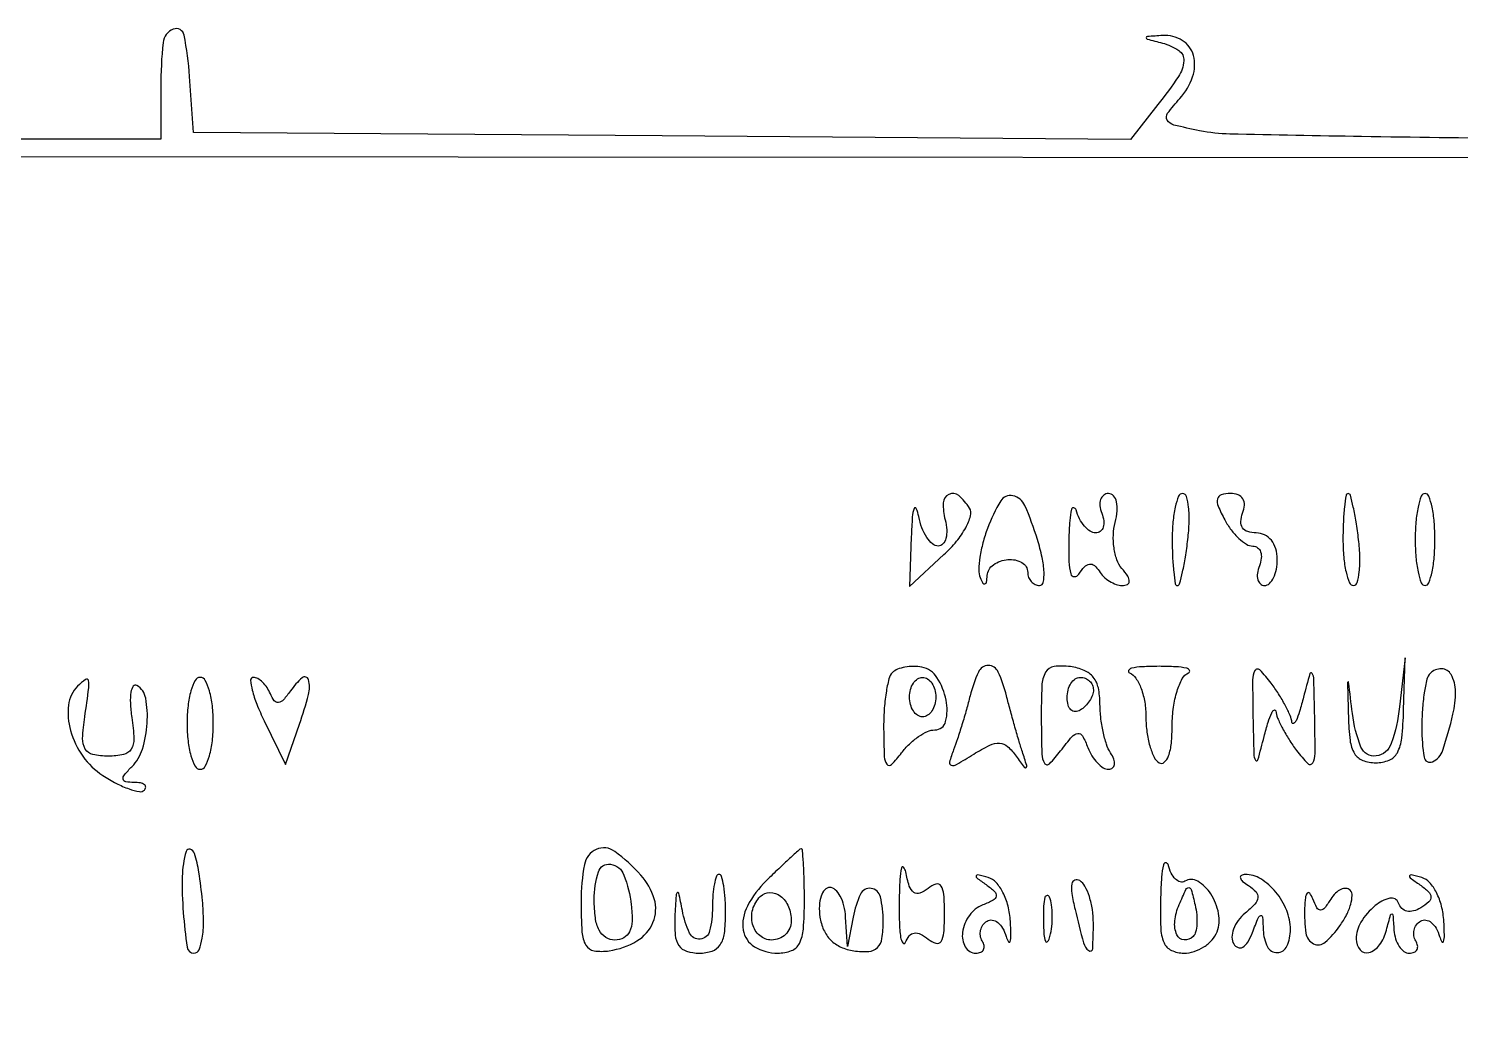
# Model space of a CAD drawing. Extents: x 0 to 905, y 0 to 640.
# Drawn here: x 591.9 to 700.9, y 552.6 to 627.4 of the extents above; entities that cross this region are included whole.
import ezdxf

# ---------------------------------------------------------------- set-up
doc = ezdxf.new("R2010")
doc.units = 0

msp = doc.modelspace()

# ---------------------------------------------------------------- linework, layer by layer
msp.add_lwpolyline([(705.22442, 619.045871, -0.002498), (693.419275, 619.185676, -0.00122), (683.389985, 619.379048, -0.043948), (681.089552, 619.63209, -0.010915), (679.1342, 620.067752, -0.19792), (678.62819, 620.438121, -0.306249), (678.65228, 620.959245, -0.023757), (679.585833, 622.094844, 0.10003), (680.556249, 623.727904, 0.151825), (680.614299, 625.365972, 0.188885), (679.762926, 626.511137, 0.157062), (678.281385, 626.883999, 0.002269), (677.107901, 626.802233, 0.376975), (677.024595, 626.717293, 0.354061), (677.096789, 626.617417, 0.00218), (678.25, 626.310674, -0.084358), (679.499494, 625.746786, -0.268523), (679.886039, 624.954441, -0.131307), (679.473407, 623.757226, -0.018374), (677.917554, 621.622317), (675.835108, 618.974916), (640.167554, 619.237458), (604.5, 619.5), (604.191388, 623.772793, 0.029451), (603.778567, 626.906385, 0.465814), (602.952824, 627.367266, 0.284395), (602.169849, 626.345513, 0.024929), (602, 622.940983), (602, 619), (566, 619)], format="xyb")
for points in [[(882.5, 352.5), (882.5, 87.5), (699.76385, 87.24732), (517.027699, 86.99464), (516.76385, 54.74732), (516.5, 22.5), (269.5, 22.5), (22.5, 22.5), (22.243959, 319, -0.00015), (22.179942, 432.778506, -0.000249), (22.20269, 528.770651, -0.000007), (22.267864, 615.689779, -0.090785), (22.463017, 616.751154, -0.310816), (23.53922, 617.495646, -0.00004), (108.995441, 617.701159, -0.000616), (229.087382, 617.832255, -0.000111), (452.719058, 617.751154), (882.5, 617.5)], [(659.136182, 588.709531), (659, 584.919062), (661.62487, 587.352979, 0.033615), (662.579819, 588.365951, 0.046843), (663.277792, 589.396982, 0.056155), (663.64837, 590.300335, 0.210706), (663.565853, 590.893448, 0.079075), (662.74648, 591.844043, 0.295776), (662.000708, 591.938834, 0.277026), (661.571643, 591.286181, 0.074349), (661.710251, 590, -0.047766), (661.834114, 589.234026, -0.080456), (661.772048, 588.5875, -0.118582), (661.542559, 588.159661, -0.21377), (661.186182, 588, -0.181781), (660.753533, 588.16267, -0.067493), (660.31938, 588.660938, -0.055581), (659.948756, 589.388911, -0.042423), (659.705733, 590.25, 0.050998), (659.519684, 590.868524, 0.681703), (659.352796, 590.86519, 0.071717), (659.214521, 590.219453, 0.007962)], [(671.131314, 588.5, 0.013024), (671.132792, 586.819709, 0.063259), (671.277997, 585.879785, 0.332486), (671.551715, 585.672051, 0.25887), (671.890313, 585.856763, -0.045108), (672.321264, 586.417879, -0.167837), (672.708088, 586.625764, -0.218762), (673.0737, 586.524505, -0.079241), (673.434017, 586.106763, 0.061981), (673.774536, 585.683406, 0.051302), (674.229486, 585.325112, 0.053311), (674.724149, 585.081221, 0.088113), (675.181462, 585, 0.101914), (675.587163, 585.083561, 0.303246), (675.734209, 585.31013, 0.144329), (675.614714, 585.696612, 0.026552), (675.164296, 586.302036, -0.089257), (674.79196, 586.960429, -0.048316), (674.569968, 587.867251, -0.046057), (674.518576, 588.864767, -0.053853), (674.658482, 589.802036, 0.041376), (674.810621, 590.672282, 0.079811), (674.762043, 591.37608, 0.124863), (674.528229, 591.828902, 0.214637), (674.148016, 592, 0.161827), (673.7825, 591.878518, 0.151525), (673.550644, 591.559375, 0.110447), (673.498251, 591.073976, 0.063568), (673.638374, 590.5, -0.06016), (673.782677, 589.925846, -0.106004), (673.741255, 589.440625, -0.15007), (673.525913, 589.121976, -0.171292), (673.180313, 589, -0.147005), (672.751018, 589.129005, -0.070443), (672.315949, 589.514063, -0.060582), (671.94098, 590.080641, -0.052049), (671.689326, 590.75, 0.284653), (671.510548, 590.920107, 0.403363), (671.336764, 590.810938, 0.043497), (671.199188, 589.937124, 0.011014)], [(679, 588.5, 0.010473), (679.028111, 587.158078, 0.017314), (679.114737, 586.028125, 0.011422), (679.235453, 585.132537, 0.368991), (679.390594, 585, 0.337893), (679.561027, 585.130021, 0.010728), (679.786479, 586.028125, 0.016747), (680.004996, 587.158232, 0.010324), (680.189793, 588.5, 0.021273), (680.288833, 589.841769, 0.035585), (680.243606, 590.971875, 0.041434), (680.083903, 591.784908, 0.335283), (679.799199, 592, 0.307262), (679.488963, 591.789476, 0.038489), (679.234765, 590.971875, 0.034612), (679.057786, 589.841446, 0.021529)], [(683, 590, 0.038478), (683.488716, 589.234698, 0.043647), (684.07079, 588.5875, 0.048566), (684.655751, 588.139077, 0.140151), (685.142173, 588, -0.164211), (685.502494, 587.878383, -0.15121), (685.730051, 587.559375, -0.109309), (685.77959, 587.074023, -0.062675), (685.638374, 586.5, 0.055937), (685.488865, 585.925634, 0.100118), (685.516384, 585.440625, 0.147206), (685.710807, 585.122486, 0.184534), (686.031385, 585, 0.196096), (686.401391, 585.150917, 0.086521), (686.715469, 585.5875, 0.06642), (686.92871, 586.234506, 0.046464), (687, 587, 0.071853), (686.884887, 587.796893, 0.097797), (686.549126, 588.438859, 0.110377), (686.031382, 588.852481, 0.114041), (685.393011, 589, -0.077669), (684.754575, 589.099775, -0.166102), (684.359038, 589.393809, -0.166138), (684.226134, 589.868337, -0.07771), (684.361626, 590.5, 0.075823), (684.496947, 591.119521, 0.155695), (684.377626, 591.596323, 0.166453), (684.012745, 591.895508, 0.089464), (683.433431, 592, 0.070579), (682.735648, 591.901009, 0.275556), (682.450319, 591.595453, 0.154916), (682.502772, 591.038926, 0.022512)], [(692, 588.5, 0.021529), (692.057786, 587.158554, 0.034612), (692.234765, 586.028125, 0.038489), (692.488963, 585.210524, 0.307262), (692.799199, 585, 0.335283), (693.083903, 585.215092, 0.041434), (693.243606, 586.028125, 0.035585), (693.288833, 587.158231, 0.021273), (693.189793, 588.5, 0.010324), (693.004996, 589.841768, 0.016747), (692.786479, 590.971875, 0.010728), (692.561027, 591.869979, 0.337893), (692.390594, 592, 0.368991), (692.235453, 591.867463, 0.011422), (692.114737, 590.971875, 0.017314), (692.028111, 589.841922, 0.010473)], [(697.5, 588.5, 0.020189), (697.554191, 587.158482, 0.032598), (697.720312, 586.028125, 0.034996), (697.958283, 585.203838, 0.314762), (698.25, 585, 0.314762), (698.541717, 585.203838, 0.034996), (698.779688, 586.028125, 0.032598), (698.945809, 587.158482, 0.020189), (699, 588.5, 0.020189), (698.945809, 589.841518, 0.032598), (698.779688, 590.971875, 0.034996), (698.541717, 591.796162, 0.314762), (698.25, 592, 0.314762), (697.958283, 591.796162, 0.034996), (697.720312, 590.971875, 0.032598), (697.554191, 589.841518, 0.020189)], [(664.942408, 589.348522, 0.026071), (664.589988, 588.252826, 0.028091), (664.363776, 587.153225, 0.029168), (664.278939, 586.19608, 0.10587), (664.388212, 585.598522, 0.028357), (664.590511, 585.178143, 0.348837), (664.744037, 585.114262, 0.29176), (664.865616, 585.251199, 0.023811), (664.921053, 585.75, -0.22917), (665.390155, 586.581535, -0.132157), (666.495424, 586.977254, -0.148798), (667.563162, 586.744746, -0.271639), (668, 586, 0.089445), (668.06885, 585.618207, 0.095163), (668.266255, 585.29375, 0.099841), (668.560605, 585.076675, 0.109538), (668.906399, 585, 0.362156), (669.188613, 585.235268, 0.057274), (669.240335, 586.011635, 0.04093), (669.093651, 587.136105, 0.021567), (668.738618, 588.5, 0.027732), (667.786924, 591.081248, 0.240008), (666.871051, 591.838707, 0.326056), (665.941192, 591.434042, 0.041682)], [(657.701236, 578.367903, 0.136629), (657.430219, 577.887706, 0.021818), (657.21533, 576.820051, 0.022769), (657.070995, 575.506711, 0.018203), (657.031803, 574.083333, 0.006648), (657.07902, 571.953903, 0.151868), (657.278567, 571.384176, 0.463298), (657.630443, 571.36136, 0.029641), (658.392046, 572.25, -0.039719), (658.989711, 572.919593, -0.03977), (659.685491, 573.485937, -0.042784), (660.372158, 573.877446, -0.108591), (660.929794, 574, 0.341909), (661.750818, 574.635752, 0.114284), (661.792013, 576.255999, 0.090234), (661.092631, 577.996195, 0.208074), (659.951236, 578.774354, 0.047003), (659.306808, 578.835207, 0.044763), (658.651434, 578.776558, 0.048077), (658.081088, 578.61576, 0.104003)], [(663.612673, 576.592901, -0.007336), (663.333953, 575.547598, -0.005375), (662.995279, 574.395886, -0.005432), (662.65093, 573.312004, -0.011982), (662.359279, 572.493882, 0.021485), (662.040985, 571.544361, 0.431744), (662.180619, 571.308569, 0.188739), (662.58356, 571.370329, 0.007472), (663.885527, 572.150981, -0.024434), (665.109665, 572.82963, -0.126651), (665.86048, 572.986043, -0.172905), (666.467597, 572.737195, -0.05568), (667.124845, 572, 0.004565), (667.734763, 571.156436, 0.414222), (667.872597, 571.135571, 0.318723), (667.923285, 571.289282, 0.003878), (667.590068, 572.342901, -0.006465), (667.317706, 573.219853, -0.003104), (666.989841, 574.351535, -0.003077), (666.662289, 575.536763, -0.004394), (666.387327, 576.592901, 0.043515), (665.759053, 578.410058, 0.295948), (665, 578.902466, 0.295948), (664.240947, 578.410058, 0.043515)], [(669.031803, 574.819551, 0.005058), (669.078472, 572.149707, 0.130674), (669.281573, 571.462762, 0.490166), (669.659888, 571.420231, 0.030853), (670.504286, 572.403497, -0.013551), (671.379007, 573.496371, -0.189425), (671.814426, 573.731033, -0.308065), (672.168412, 573.547739, -0.032242), (672.579471, 572.653497, 0.04674), (672.892727, 572.020944, 0.052925), (673.30725, 571.485715, 0.06031), (673.755291, 571.119241, 0.142226), (674.166006, 571, 0.172692), (674.459879, 571.104619, 0.195656), (674.60268, 571.365801, 0.119589), (674.552389, 571.768862, 0.053108), (674.309017, 572.25, -0.065002), (673.997848, 572.903162, -0.025578), (673.737649, 573.867188, -0.024795), (673.559492, 574.951148, -0.028338), (673.5, 576, 0.05157), (673.376554, 577.193689, 0.11739), (672.993045, 578.008716, 0.125837), (672.303999, 578.529188, 0.063957), (671.25, 578.819551, 0.066785), (670.004793, 578.829148, 0.239107), (669.365356, 578.396302, 0.116804), (669.074848, 577.361832, 0.012147)], [(675.75, 578.337719, -0.153872), (676.229982, 577.942478, -0.055208), (676.632812, 577.142062, -0.048301), (676.907694, 576.106403, -0.04075), (677, 574.975684, 0.03229), (677.073648, 573.836466, 0.037776), (677.29375, 572.775921, 0.041175), (677.614605, 571.929792, 0.144102), (678, 571.5, 0.330344), (678.396618, 571.533611, 0.128581), (678.722526, 572.017867, 0.060523), (678.934988, 572.987437, 0.02371), (679, 574.35765, -0.033564), (679.0919, 575.725151, -0.042552), (679.367188, 576.960515, -0.04823), (679.768595, 577.908095, -0.17428), (680.25, 578.337719, 0.435319), (680.321093, 578.523149, 0.22762), (680.104687, 578.693942, 0.042045), (679.268033, 578.808847, 0.013112), (678, 578.842105, 0.013112), (676.731967, 578.808847, 0.042045), (675.895313, 578.693942, 0.22762), (675.678907, 578.523149, 0.435319)], [(692.410575, 575, 0.023425), (692.541433, 573.195382, 0.105127), (692.881393, 572.198678, 0.170123), (693.501624, 571.680932, 0.089881), (694.5, 571.5, 0.097567), (695.517599, 571.700476, 0.175404), (696.140348, 572.264904, 0.096384), (696.478176, 573.376528, 0.018267), (696.619233, 575.5), (696.738466, 579.5), (696.308868, 575.75, -0.054051), (695.68114, 572.969768, -0.282763), (694.522786, 572.01451, -0.346556), (693.371604, 572.687065, -0.063196), (692.720941, 575.25, 0.00018), (692.42742, 577.629042, 0.587855), (692.38297, 577.647044, 0.233528), (692.345751, 577.566714, 0.000147)], [(595.666667, 577.333333, 0.169945), (594.974194, 575.895122, 0.097134), (595.133104, 573.952273, 0.085832), (596.069698, 571.996001, 0.09352), (597.586764, 570.535107, 0.024399), (598.619899, 569.928037, 0.035993), (599.584012, 569.508421, 0.039568), (600.368892, 569.300083, 0.246243), (600.753431, 569.420097, 0.184164), (600.851316, 569.638615, 0.253352), (600.761529, 569.829654, 0.118388), (600.45253, 569.960114, 0.040978), (599.966667, 570, -0.040623), (599.327973, 570.051977, -0.328725), (599.134722, 570.25, -0.212831), (599.230007, 570.579626, -0.021152), (599.8, 571.2, 0.122558), (600.604991, 572.538378, 0.059098), (600.964617, 574.519847, 0.06067), (600.851896, 576.405463, 0.212182), (600.180944, 577.38817, 0.401493), (599.907784, 577.329945, 0.110488), (599.729549, 576.879941, 0.052318), (599.685627, 576.044003, 0.023425), (599.794443, 574.947187, -0.024501), (599.950994, 573.333918, -0.149769), (599.746659, 572.532289, -0.206482), (599.169046, 572.122848, -0.052398), (598, 572, -0.052743), (596.826927, 572.124089, -0.208669), (596.250758, 572.537348, -0.148284), (596.049799, 573.348938, -0.023513), (596.213308, 575, 0.003148), (596.521007, 577.192486, 0.091065), (596.493594, 577.757305, 0.534562), (596.266179, 577.842605, 0.040626)], [(604, 574.5, 0.027026), (604.072542, 573.158889, 0.042582), (604.29375, 572.028125, 0.052312), (604.614308, 571.232098, 0.277684), (605, 571, 0.277684), (605.385692, 571.232098, 0.052312), (605.70625, 572.028125, 0.042582), (605.927458, 573.158889, 0.027026), (606, 574.5, 0.027026), (605.927458, 575.841111, 0.042582), (605.70625, 576.971875, 0.052312), (605.385692, 577.767902, 0.277684), (605, 578, 0.277684), (604.614308, 577.767902, 0.052312), (604.29375, 576.971875, 0.042582), (604.072542, 575.841111, 0.027026)], [(609.876468, 574.685567), (611.5, 571.371134), (612.558605, 574.435567, 0.018909), (613.242287, 576.687117, 0.131339), (613.237499, 577.828718, 0.551748), (612.770819, 577.971573, 0.063184), (611.869496, 576.97104, -0.02864), (611.339789, 576.294609, -0.178256), (610.959, 576.088369, -0.274949), (610.638592, 576.221224, -0.063995), (610.340536, 576.75, 0.05037), (610.087889, 577.228124, 0.054361), (609.750203, 577.632812, 0.061078), (609.382738, 577.909152, 0.131446), (609.043134, 578, 0.433476), (608.842646, 577.785969, 0.045282), (608.961969, 577.026385, 0.034142), (609.309829, 575.957301, 0.018165)], [(661, 576.5, -0.064853), (660.925306, 575.926543, -0.082425), (660.70625, 575.440625, -0.098894), (660.381354, 575.115568, -0.148195), (660, 575, -0.148195), (659.618646, 575.115568, -0.098894), (659.29375, 575.440625, -0.082425), (659.074694, 575.926543, -0.064853), (659, 576.5, -0.064853), (659.074694, 577.073457, -0.082425), (659.29375, 577.559375, -0.098894), (659.618646, 577.884432, -0.148195), (660, 578, -0.148195), (660.381354, 577.884432, -0.098894), (660.70625, 577.559375, -0.082425), (660.925306, 577.073457, -0.064853)], [(673, 577.059017, -0.089642), (672.926698, 576.653442, -0.053229), (672.70625, 576.2129, -0.051032), (672.382515, 575.806203, -0.06081), (672, 575.5, -0.139169), (671.620352, 575.392057, -0.191142), (671.29375, 575.521475, -0.138808), (671.073267, 575.889346, -0.066118), (671, 576.440983, -0.062283), (671.074545, 577.037096, -0.080552), (671.29375, 577.542039, -0.097988), (671.618621, 577.879982, -0.153634), (672, 578, -0.092995), (672.381732, 577.928382, -0.096318), (672.70625, 577.723586, -0.099231), (672.923444, 577.418051, -0.105429)], [(685.150118, 575, 0.001832), (685.215196, 572.156997, 0.122847), (685.344253, 571.692526, 0.667215), (685.52332, 571.714383, 0.005852), (686, 573.5, -0.011125), (686.302193, 574.585912, -0.033184), (686.573885, 575.307707, -0.15878), (686.755203, 575.505772, -0.537926), (686.881685, 575.44113, 0.073392), (687.022767, 574.906045, 0.020536), (687.396528, 574.123096, 0.020248), (687.89752, 573.262012, 0.020035), (688.468197, 572.44113, 0.029989), (689.328828, 571.434809, 0.507655), (689.698528, 571.485472, 0.124641), (689.87809, 572.197304, 0.004579), (689.849882, 575, 0.001832), (689.784804, 577.843003, 0.122847), (689.655747, 578.307474, 0.667215), (689.47668, 578.285617, 0.005852), (689, 576.5, -0.011125), (688.697807, 575.414088, -0.033184), (688.426115, 574.692293, -0.15878), (688.244797, 574.494228, -0.537926), (688.118315, 574.55887, 0.073392), (687.977233, 575.093955, 0.020536), (687.603472, 575.876904, 0.020248), (687.10248, 576.737988, 0.020035), (686.531803, 577.55887, 0.029989), (685.671172, 578.565191, 0.507655), (685.301472, 578.514528, 0.124641), (685.12191, 577.802696, 0.004579)], [(698.63948, 578.306147, 0.13938), (698.390184, 577.85881, 0.019848), (698.187847, 576.816597, 0.021309), (698.046799, 575.5331, 0.016712), (698, 574.133333, 0.038821), (698.172246, 571.918202, 0.493527), (698.803994, 571.574158, 0.211201), (699.601248, 572.453847, 0.022217), (700.374562, 575.188715, 0.059331), (700.570304, 576.919474, 0.126156), (700.230266, 578.213894, 0.264744), (699.508178, 578.65196, 0.20612)], [(603.927666, 564.75, 0.065381), (603.634838, 562.826379, 0.024403), (603.712317, 560.089773, 0.015984), (604.000776, 557.455427, 0.373651), (604.526426, 556.999402, 0.30565), (604.911704, 557.259519, 0.05602), (605.154621, 558.131258, 0.041717), (605.252566, 559.40983, 0.02204), (605.17139, 561, 0.013534), (604.906329, 563.159249, 0.042784), (604.567671, 564.575423, 0.234377), (604.235877, 564.910358, 0.42835)], [(634, 560.930449, 0.013985), (634.065069, 558.604533, 0.116578), (634.362317, 557.60128, 0.231075), (634.986756, 557.177311, 0.072622), (636.147872, 557.180449, 0.09744), (638.249085, 557.92836, 0.161146), (639.472015, 559.336767, 0.171922), (639.570405, 561.12491, 0.112981), (638.552974, 562.941464, 0.049907), (636.556418, 564.748094, 0.269154), (635.157755, 564.902461, 0.2492), (634.251579, 563.750216, 0.044521)], [(648.11072, 562.523708, 0.075353), (646.655601, 560.577935, 0.162861), (646.345286, 558.757134, 0.222708), (647.197838, 557.490257, 0.135874), (648.968615, 557, 0.091489), (650.012416, 557.192604, 0.186093), (650.623038, 557.742275, 0.10054), (650.925224, 558.836287, 0.017274), (651, 561, 0.005863), (650.982062, 562.52964, 0.009981), (650.926563, 563.807245, 0.004072), (650.850667, 564.866628, 0.46115), (650.75, 564.939558, 0.124285), (650.587261, 564.853897, 0.002352), (649.871586, 564.20497, 0.005574), (649.044465, 563.430748, 0.003684)], [(637.816422, 560.672881, -0.033762), (637.878808, 559.434551, -0.105459), (637.691812, 558.626089, -0.164572), (637.253717, 558.168525, -0.120811), (636.566422, 558, -0.14124), (635.871527, 558.20029, -0.135698), (635.377007, 558.742098, -0.086351), (635.087919, 559.68406, -0.031385), (635, 561.083333, -0.073569), (635.310953, 563.185227, -0.371207), (636.235382, 563.772769, -0.27278), (637.261294, 562.947692, -0.060835)], [(658.215129, 561, 0.010292), (658.228076, 559.353787, 0.02858), (658.326958, 558.201323, 0.110577), (658.489695, 557.772868, 0.605141), (658.676193, 557.791738, -0.075238), (658.984626, 558.316021, -0.186734), (659.364822, 558.533514, -0.159955), (659.836304, 558.454124, -0.052218), (660.430579, 558.057614, 0.103875), (661.012816, 557.750252, 0.332157), (661.39896, 557.896779, 0.124835), (661.61612, 558.555712, 0.017494), (661.666667, 560, 0.017072), (661.616757, 561.461307, 0.128118), (661.398673, 562.112563, 0.336484), (661.008999, 562.252009, 0.097106), (660.410534, 561.92575, -0.080146), (659.791129, 561.560517, -0.25899), (659.334137, 561.622132, -0.157195), (658.986416, 562.111163, -0.029379), (658.713383, 563.191626, 0.131635), (658.544918, 563.539893, 0.615082), (658.385101, 563.50004, 0.044019), (658.263682, 562.609876, 0.008716)], [(678.116001, 561.25, 0.01517), (678.122995, 558.957326, 0.090909), (678.376255, 557.795955, 0.186544), (678.936268, 557.212475, 0.109704), (679.893011, 557, 0.078452), (680.663336, 557.121616, 0.065232), (681.413321, 557.477857, 0.066706), (682.030226, 558.004832, 0.091311), (682.410264, 558.626748, 0.14106), (682.53055, 560.019761, 0.09332), (681.930644, 561.520696, 0.116485), (680.943147, 562.483105, 0.280579), (679.962375, 562.476747, -0.210419), (679.617196, 562.42853, -0.127071), (679.254567, 562.64041, -0.084794), (678.9269, 563.099349, -0.048962), (678.691683, 563.737757, 0.344137), (678.510343, 563.876401, 0.346232), (678.332958, 563.733904, 0.039449), (678.190268, 562.780405, 0.010601)], [(644, 560.5, -0.059658), (643.783104, 558.688631, -0.315898), (643.073, 558.065201, -0.322348), (642.260407, 558.525214, -0.060507), (641.705733, 560.25, 0.00362), (641.441828, 561.568679, 0.574721), (641.325405, 561.607621, 0.200802), (641.224735, 561.401331, 0.002047), (641.136182, 559.75, 0.034212), (641.162079, 558.381227, 0.127769), (641.447998, 557.576727, 0.17108), (642.032455, 557.144944, 0.074487), (643, 557, 0.081208), (643.975317, 557.159458, 0.166173), (644.583333, 557.625, 0.116834), (644.907747, 558.499083, 0.030703), (645, 560, 0.01567), (644.963949, 561.150058, 0.025624), (644.853125, 562.11875, 0.023342), (644.696078, 562.849029, 0.340374), (644.5, 563, 0.322437), (644.305091, 562.859725, 0.031449), (644.146875, 562.265625, 0.03053), (644.036102, 561.458277, 0.01883)], [(664.833846, 562.215294, -0.033349), (665.474484, 561.698245, -0.25149), (665.597189, 561.342694, -0.235491), (665.370699, 561.027446, -0.029717), (664.583846, 560.670548, 0.146872), (663.555895, 559.875932, 0.120339), (663.036687, 558.581819, 0.166817), (663.24883, 557.470163, 0.26914), (664.059017, 557, 0.098926), (664.418448, 557.071817, 0.176081), (664.637945, 557.273452, 0.169366), (664.681645, 557.57557, 0.090666), (664.542705, 557.930902, -0.100106), (664.394992, 558.330558, -0.098189), (664.412689, 558.75912, -0.09769), (664.592911, 559.150242, -0.097981), (664.908006, 559.443145, -0.180337), (665.30604, 559.522478, -0.131968), (665.720676, 559.336058, -0.094544), (666.091096, 558.893887, -0.057488), (666.353657, 558.262243, 0.064436), (666.527822, 557.85909, 0.659299), (666.657647, 557.876255, 0.073472), (666.721702, 558.378343, 0.010373), (666.679339, 559.422881, 0.04591), (666.500318, 560.58353, 0.055748), (666.116737, 561.614551, 0.065112), (665.594155, 562.382363, 0.146162), (665, 562.749012, 0.007171), (664.195992, 562.952839, 0.394473), (664.071513, 562.881975, 0.319113), (664.121577, 562.72885, 0.006159)], [(671.600595, 560.333789, 0.006565), (672.24972, 557.779792, 0.166708), (672.645453, 557.191806, 0.600169), (672.944926, 557.330263, 0.014162), (673, 559.274316, 0.036672), (672.923231, 560.31961, 0.040789), (672.694476, 561.304793, 0.044761), (672.35998, 562.097837, 0.132928), (671.959918, 562.524772, 0.233045), (671.58316, 562.560922, 0.267624), (671.356994, 562.284393, 0.080998), (671.356325, 561.549745, 0.018759)], [(684.797334, 562.146416, -0.060128), (685.379567, 561.670361, -0.22328), (685.527403, 561.232957, -0.162645), (685.298516, 560.74154, -0.029938), (684.558345, 560.048422, 0.05958), (684.020178, 559.481124, 0.070871), (683.667629, 558.833523, 0.083251), (683.546772, 558.208146, 0.145605), (683.683513, 557.70307, 0.156729), (684.008921, 557.425462, 0.239959), (684.371139, 557.452915, 0.124256), (684.748429, 557.836677, 0.039121), (685.102217, 558.566376, -0.004645), (685.564166, 559.714485, -0.244878), (685.74058, 559.862676, -0.457866), (685.872972, 559.764025, -0.007879), (685.929715, 558.75, 0.105126), (686.251234, 557.488849, 0.291846), (686.999756, 557.036317, 0.290083), (687.729793, 557.523865, 0.104708), (688, 558.8, 0.097038), (687.714067, 560.259425, 0.075775), (686.884361, 561.649244, 0.080659), (685.742342, 562.651607, 0.144487), (684.55, 562.984687, 0.121844), (684.262751, 562.909172, 0.353214), (684.189529, 562.732129, 0.146361), (684.363287, 562.465506, 0.034333)], [(697.856763, 562.201131, -0.03324), (698.516387, 561.670036, -0.200842), (698.695715, 561.279081, -0.224685), (698.533997, 560.905344, -0.041727), (697.91578, 560.447949, -0.072361), (697.370978, 560.211741, -0.120149), (696.873071, 560.19905, -0.14158), (696.480239, 560.41109, -0.118753), (696.22866, 560.81402, 0.388554), (695.564898, 561.183427, 0.118252), (694.44313, 560.615349, 0.078241), (693.36825, 559.365957, 0.139467), (693, 558.071429, 0.175069), (693.297249, 557.2485, 0.29928), (693.969564, 557.043505, 0.168091), (694.783938, 557.623305, 0.091103), (695.310674, 558.75, -0.001923), (695.622879, 559.926177, -0.339035), (695.719237, 560, -0.392517), (695.801199, 559.923939, -0.002113), (695.883999, 558.75, 0.057935), (696.00712, 558.080737, 0.073539), (696.277011, 557.514063, 0.089252), (696.645913, 557.133111, 0.157133), (697.059017, 557, 0.098926), (697.418448, 557.071817, 0.176081), (697.637945, 557.273452, 0.169366), (697.681645, 557.57557, 0.090666), (697.542705, 557.930902, -0.100106), (697.394992, 558.330558, -0.098189), (697.412689, 558.75912, -0.09769), (697.592911, 559.150242, -0.097981), (697.908006, 559.443145, -0.180337), (698.30604, 559.522478, -0.131968), (698.720676, 559.336058, -0.094544), (699.091096, 558.893887, -0.057488), (699.353657, 558.262243, 0.064436), (699.527822, 557.85909, 0.659299), (699.657647, 557.876255, 0.073472), (699.721702, 558.378343, 0.010373), (699.679339, 559.422881, 0.04591), (699.500318, 560.58353, 0.055748), (699.116737, 561.614551, 0.065112), (698.594155, 562.382363, 0.146162), (698, 562.749012, 0.006773), (697.180205, 562.957536, 0.408315), (697.061165, 562.886216, 0.307414), (697.115448, 562.733136, 0.005529)], [(650, 559.440983, -0.103216), (649.885271, 558.891133, -0.098834), (649.559375, 558.423289, -0.096907), (649.072549, 558.109789, -0.095012), (648.5, 558, -0.179946), (647.59764, 558.335619, -0.15216), (647.05672, 559.20489, -0.132661), (647.066992, 560.327196, -0.128822), (647.63948, 561.306147, -0.194761), (648.37668, 561.618432, -0.172865), (649.169706, 561.350022, -0.128462), (649.782775, 560.537796, -0.098073)], [(652.180449, 559.75, 0.071286), (652.465132, 558.772547, 0.090158), (653, 558, 0.090158), (653.772547, 557.465132, 0.071286), (654.75, 557.180449, 0.049221), (655.908861, 557.130915, 0.18449), (656.56218, 557.423078, 0.161847), (656.904822, 558.106925, 0.03591), (657, 559.430449, 0.057502), (656.786036, 561.284783, 0.310062), (656.075517, 561.933181, 0.330983), (655.263579, 561.488695, 0.060167), (654.705733, 559.75), (654.272364, 557.5), (654.136182, 559.75, 0.045223), (654.005296, 560.611141, 0.062762), (653.725823, 561.339062, 0.079874), (653.349599, 561.832577, 0.192329), (652.930449, 562, 0.216622), (652.547443, 561.825895, 0.099259), (652.268947, 561.339062, 0.070854), (652.136354, 560.611565, 0.045002)], [(669.194949, 559.5, 0.012823), (669.235556, 558.431793, 0.080377), (669.356533, 557.900903, 0.597527), (669.51666, 557.883358, 0.087174), (669.692991, 558.269032, 0.037336), (669.832894, 559.036634, 0.029507), (669.872264, 559.880008, 0.030339), (669.814405, 560.671085, 0.06278), (669.655937, 561.269032, 0.31318), (669.47713, 561.386009, 0.333666), (669.315079, 561.257153, 0.052471), (669.212705, 560.580113, 0.014395)], [(680.588397, 558.255064, -0.220948), (679.898745, 558.002939, -0.276564), (679.356048, 558.393712, -0.130073), (679.197724, 559.452724, -0.074943), (679.53122, 560.706872, -0.006675), (680.048268, 561.855863, -0.299388), (680.260685, 561.986918, -0.331063), (680.447586, 561.839331, -0.007526), (680.743156, 560.671731, -0.03472), (680.865716, 559.928682, -0.039523), (680.876572, 559.207674, -0.043304), (680.785351, 558.606158, -0.13795)], [(689.078947, 560.416667, 0.045544), (689.179758, 558.521671, 0.245193), (689.764621, 557.711154, 0.3051), (690.643747, 557.823792, 0.060096), (691.762304, 559.071029, 0.034334), (692.266236, 559.90721, 0.04807), (692.587691, 560.717517, 0.058189), (692.700018, 561.390635, 0.211706), (692.547626, 561.785707, 0.181585), (692.232264, 561.928869, 0.12467), (691.841844, 561.857351, 0.090514), (691.430631, 561.570087, 0.05679), (691.066678, 561.107887, -0.024615), (690.600002, 560.429822, -0.239416), (690.295454, 560.283159, -0.269074), (690.022202, 560.449522, -0.029935), (689.699998, 561.136847, 0.05976), (689.471681, 561.556889, 0.486979), (689.28344, 561.565777, 0.151856), (689.138966, 561.233564, 0.017734)]]:
    msp.add_lwpolyline(points, format="xyb", close=True)

doc.saveas('drawing.dxf')
